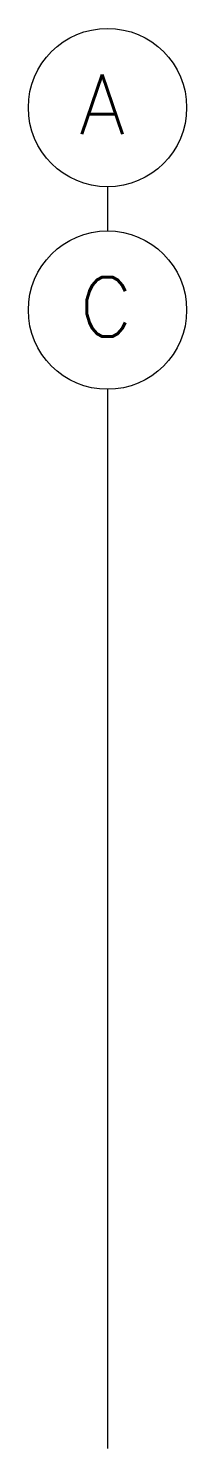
# Model space of a CAD drawing. Header units: metres. Extents: x -40 to 265, y 63 to 163.
# Drawn here: x -40.0151 to -39.9751, y 74.7533 to 75.1119 of the extents above; entities that cross this region are included whole.
import ezdxf

# ---------------------------------------------------------------- set-up
doc = ezdxf.new("R2010")
doc.units = ezdxf.units.M
doc.header["$LTSCALE"] = 5
doc.header["$MEASUREMENT"] = 0
doc.linetypes.add('CENTER', pattern=[2, 1.25, -0.25, 0.25, -0.25])
doc.layers.add('A-ANNO-SYMB', color=3, linetype='Continuous', lineweight=18)
doc.layers.add('A-ANNO-TEXT', color=3, linetype='Continuous', lineweight=18)
doc.styles.add('E-ROMANS', font='romans.shx', dxfattribs={"width": 0.8})

msp = doc.modelspace()

# ---------------------------------------------------------------- linework, layer by layer
at = {"layer": 'A-ANNO-SYMB', "linetype": 'CENTER'}
for p, q in [((-39.995131, 75.07191), (-39.995131, 75.060789)), ((-39.995131, 75.020789), (-39.995131, 74.753333))]:
    msp.add_line(p, q, dxfattribs=at)
at = {"layer": 'A-ANNO-SYMB'}
for centre in [(-39.995131, 75.09191), (-39.995131, 75.040789)]:
    msp.add_circle(centre, 0.02, dxfattribs=at)

# ---------------------------------------------------------------- texts
at = {"layer": 'A-ANNO-TEXT', "style": 'E-ROMANS'}
for s, p in [('A', (-40.00225, 75.085232)), ('C', (-40.00225, 75.034111))]:
    msp.add_text(s, height=0.015, dxfattribs=at).set_placement(p)

doc.saveas('drawing.dxf')
